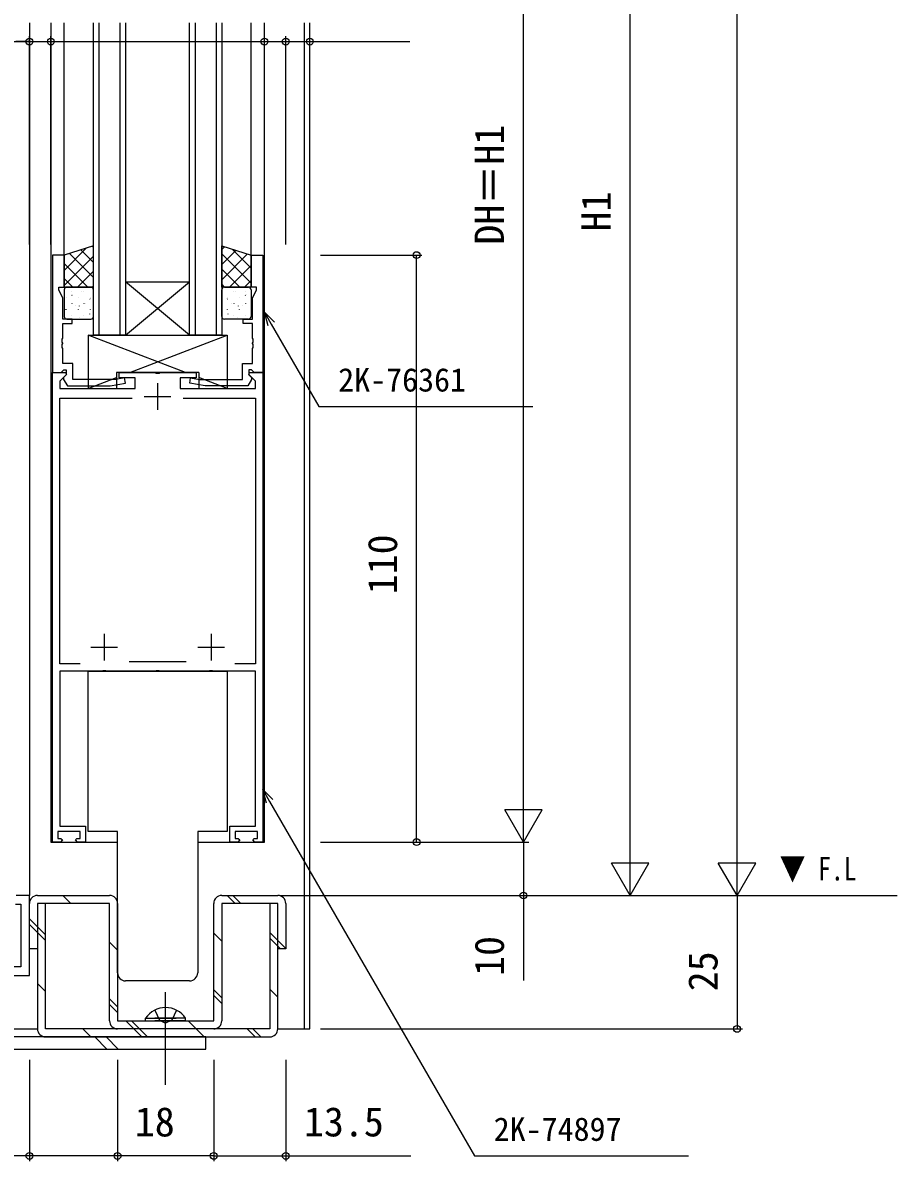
# Model space of a CAD drawing. Units: millimetres, scale not verified. Extents: x -437 to 438, y -681 to 679.
# Drawn here: x -305.5 to -141.7, y -115.5 to 97.8 of the extents above; entities that cross this region are included whole.
import ezdxf
from ezdxf.enums import TextEntityAlignment as Align

# ---------------------------------------------------------------- set-up
doc = ezdxf.new("R2010")
doc.units = ezdxf.units.MM
doc.header["$LTSCALE"] = 4
for name, color, linetype in [('0-1_USER1', 3, 'Continuous'), ('0-2_YKK_11', 7, 'Continuous'), ('0-3_YKK_12', 2, 'Continuous'), ('0-4_YKK_13', 4, 'Continuous'), ('0-6_YKK_D', 6, 'Continuous')]:
    doc.layers.add(name, color=color, linetype=linetype)
doc.styles.add('ＭＳ ゴシック', font='')
doc.styles.get('ＭＳ ゴシック').set_extended_font_data('MS Gothic')

msp = doc.modelspace()

# ---------------------------------------------------------------- linework, layer by layer
at = {"layer": '0-2_YKK_11'}
for p, q in [((-280.2, 30.3), (-280.2, 25.3)), ((-282.7, 27.8), (-277.7, 27.8)), ((-290.2, -16.7), (-290.2, -21.7)), ((-270.2, -16.7), (-270.2, -21.7)), ((-292.7, -19.2), (-287.7, -19.2)), ((-272.7, -19.2), (-267.7, -19.2)), ((-274.849, -21.9), (-285.551, -21.9))]:
    msp.add_line(p, q, dxfattribs=at)
for points in [[(-299.9, 54.3), (-299.9, 32.3), (-298.27, 32.3), (-297.97, 32.6), (-297.77, 32.8), (-297.3, 32.8), (-297.3, 31.85), (-297.8, 31.35), (-297.8, 31.012), (-297.1, 29.8), (-289.092, 29.8), (-286.213, 30.308), (-286.387, 31.292), (-288.045, 31), (-296.1, 31), (-296.1, 34), (-297.97, 34), (-297.97, 36.792), (-298.09, 36.975), (-298.09, 37.525), (-297.97, 37.708), (-297.97, 37.792), (-298.09, 37.975), (-298.09, 38.525), (-297.97, 38.708), (-297.97, 41.5), (-296.2, 41.5), (-296.2, 42.3), (-297.97, 42.3), (-297.97, 46.235), (-298.7, 47.8), (-298.7, 48.3), (-297.7, 48.3), (-297.7, 54.3)], [(-260.5, 54.3), (-260.5, 32.3), (-262.13, 32.3), (-262.43, 32.6), (-262.63, 32.8), (-263.1, 32.8), (-263.1, 31.85), (-262.6, 31.35), (-262.6, 31.012), (-263.3, 29.8), (-271.308, 29.8), (-274.187, 30.308), (-274.013, 31.292), (-272.355, 31), (-264.3, 31), (-264.3, 34), (-262.43, 34), (-262.43, 36.792), (-262.31, 36.975), (-262.31, 37.525), (-262.43, 37.708), (-262.43, 37.792), (-262.31, 37.975), (-262.31, 38.525), (-262.43, 38.708), (-262.43, 41.5), (-264.2, 41.5), (-264.2, 42.3), (-262.43, 42.3), (-262.43, 46.235), (-261.7, 47.8), (-261.7, 48.3), (-262.7, 48.3), (-262.7, 54.3)]]:
    msp.add_lwpolyline(points, close=True, dxfattribs=at)
for points in [[(-298.3, -55), (-298, -55.3), (-298.4, -55.7), (-299.9, -55.7), (-299.9, 32.3), (-297.424, 32.3), (-297.264, 31.912), (-298.5, 30.676), (-298.5, 29.3), (-284.4, 29.3), (-284.4, 31.3), (-287.4, 31.3), (-287.4, 32.3), (-280.658, 32.3), (-280.475, 32.18), (-279.925, 32.18), (-279.742, 32.3), (-273, 32.3), (-273, 31.3), (-276, 31.3), (-276, 29.3), (-261.9, 29.3), (-261.9, 30.676), (-263.136, 31.912), (-262.976, 32.3), (-260.5, 32.3)], [(-260.5, 32.3), (-260.5, -55.7), (-262, -55.7), (-262.4, -55.3), (-262.1, -55), (-261.5, -55), (-261.5, -53.7), (-265.7, -53.7), (-265.7, -55), (-265.1, -55), (-264.8, -55.3), (-265.2, -55.7), (-266.7, -55.7), (-266.7, -52.7), (-261.9, -52.7), (-261.9, -23.7), (-269.742, -23.7), (-269.925, -23.58), (-270.475, -23.58), (-270.658, -23.7), (-279.742, -23.7), (-279.925, -23.58), (-280.475, -23.58), (-280.658, -23.7), (-289.742, -23.7), (-289.925, -23.58), (-290.475, -23.58), (-290.658, -23.7), (-298.5, -23.7), (-298.5, -52.7), (-293.7, -52.7), (-293.7, -55.7), (-295.2, -55.7), (-295.6, -55.3), (-295.3, -55), (-294.7, -55), (-294.7, -53.7), (-298.9, -53.7), (-298.9, -55), (-298.3, -55)], [(-294.682, -22.3), (-298.5, -22.3), (-298.5, 27.5), (-284.976, 27.5)], [(-275.424, 27.5), (-261.9, 27.5), (-261.9, -22.3), (-265.718, -22.3)], [(-306.83, -67.33), (-305.83, -67.33), (-305.83, -79.07), (-315.609, -79.07), (-316.7, -79.7), (-316.7, -80.7), (-310.158, -80.7), (-309.975, -80.58), (-309.425, -80.58), (-309.242, -80.7), (-309.158, -80.7), (-308.975, -80.58), (-308.425, -80.58), (-308.242, -80.7), (-304.2, -80.7), (-304.2, -65.7), (-306.7, -65.7)]]:
    msp.add_lwpolyline(points, dxfattribs=at)
at = {"layer": '0-3_YKK_12'}
for p, q in [((-304.2, 97.8), (-304.2, -65.7)), ((-300.2, 97.8), (-300.2, -55.7)), ((-297.7, 54.3), (-297.7, 97.8)), ((-292.2, 39.3), (-292.2, 97.8)), ((-291.2, 97.8), (-291.2, 39.3)), ((-287.2, 39.3), (-287.2, 97.8)), ((-286.2, 97.8), (-286.2, 39.3)), ((-274.2, 39.3), (-274.2, 97.8)), ((-273.2, 97.8), (-273.2, 39.3)), ((-269.2, 39.3), (-269.2, 97.8)), ((-268.2, 97.8), (-268.2, 39.3)), ((-262.7, 54.3), (-262.7, 97.8)), ((-260.2, -55.7), (-260.2, 97.8)), ((-286.2, 49.3), (-274.2, 49.3)), ((-286.2, 39.3), (-274.2, 49.3)), ((-274.2, 39.3), (-286.2, 49.3)), ((-286.2, 39.3), (-292.2, 39.3)), ((-286.2, 39.3), (-274.2, 39.3)), ((-268.2, 39.3), (-274.2, 39.3)), ((-268.2, 39.3), (-274.2, 39.3)), ((-300.2, -55.7), (-287.7, -55.7)), ((-272.7, -55.7), (-260.2, -55.7)), ((-257.2, -65.7), (-141.7, -65.7)), ((-316.7, -90.7), (-302.7, -90.7))]:
    msp.add_line(p, q, dxfattribs=at)
for points in [[(-257.7, -90.7), (-251.7, -90.7), (-251.7, -65.7), (-251.7, 97.8)], [(-252.7, -90.7), (-252.7, -65.7), (-252.7, 97.8)]]:
    msp.add_lwpolyline(points, dxfattribs=at)
at = {"layer": '0-4_YKK_13'}
for p, q in [((-297.7, 51.436), (-293.555, 55.581)), ((-292.403, 55.937), (-292.2, 55.734)), ((-267.691, 55.843), (-268.2, 55.334)), ((-297.7, 54.265), (-297.649, 54.316)), ((-297.7, 48.608), (-292.2, 54.108)), ((-296.724, 54.602), (-292.2, 50.077)), ((-294.564, 55.269), (-292.2, 52.906)), ((-265.531, 55.175), (-268.2, 52.506)), ((-262.7, 49.008), (-268.2, 54.508)), ((-263.37, 54.507), (-268.2, 49.677)), ((-262.7, 51.836), (-266.266, 55.402)), ((-297.7, 52.749), (-293.251, 48.3)), ((-295.18, 48.3), (-292.2, 51.28)), ((-264.82, 48.3), (-268.2, 51.68)), ((-262.7, 52.349), (-266.749, 48.3)), ((-297.7, 49.92), (-296.08, 48.3)), ((-262.7, 49.52), (-263.92, 48.3)), ((-297.7, 47.8), (-297.7, 42.8)), ((-292.7, 48.3), (-297.2, 48.3)), ((-296.283, 47.567), (-296.283, 47.53)), ((-294.432, 47.41), (-294.429, 47.403)), ((-294.041, 47.567), (-294.041, 47.53)), ((-292.56, 48.142), (-292.558, 48.135)), ((-292.351, 48.3), (-292.2, 48.451)), ((-292.2, 42.8), (-292.2, 47.8)), ((-267.649, 48.3), (-268.2, 48.851)), ((-268.2, 42.8), (-268.2, 47.8)), ((-267.7, 48.3), (-263.2, 48.3)), ((-267.44, 48.142), (-267.442, 48.135)), ((-265.959, 47.567), (-265.959, 47.53)), ((-265.568, 47.41), (-265.571, 47.403)), ((-263.717, 47.567), (-263.717, 47.53)), ((-262.7, 47.8), (-262.7, 42.8)), ((-297.314, 46.356), (-297.314, 46.319)), ((-296.391, 46.925), (-296.388, 46.918)), ((-296.283, 45.287), (-296.283, 45.25)), ((-296.247, 46.779), (-296.205, 46.716)), ((-295.662, 44.868), (-295.66, 44.861)), ((-295.072, 46.356), (-295.072, 46.319)), ((-294.041, 45.287), (-294.041, 45.25)), ((-293.691, 45.317), (-293.688, 45.31)), ((-292.869, 46.115), (-292.828, 46.053)), ((-292.829, 46.356), (-292.829, 46.319)), ((-267.131, 46.115), (-267.172, 46.053)), ((-267.171, 46.356), (-267.171, 46.319)), ((-266.309, 45.317), (-266.312, 45.31)), ((-265.959, 45.287), (-265.959, 45.25)), ((-264.928, 46.356), (-264.928, 46.319)), ((-264.338, 44.868), (-264.34, 44.861)), ((-263.753, 46.779), (-263.795, 46.716)), ((-263.717, 45.287), (-263.717, 45.25)), ((-263.609, 46.925), (-263.612, 46.918)), ((-297.534, 44.136), (-297.531, 44.129)), ((-297.314, 44.076), (-297.314, 44.039)), ((-296.283, 43.007), (-296.283, 42.97)), ((-295.072, 44.076), (-295.072, 44.039)), ((-294.912, 44.762), (-294.87, 44.699)), ((-294.041, 43.007), (-294.041, 42.97)), ((-292.962, 43.26), (-292.96, 43.253)), ((-292.829, 44.076), (-292.829, 44.039)), ((-267.171, 44.076), (-267.171, 44.039)), ((-267.038, 43.26), (-267.04, 43.253)), ((-265.959, 43.007), (-265.959, 42.97)), ((-265.088, 44.762), (-265.13, 44.699)), ((-264.928, 44.076), (-264.928, 44.039)), ((-263.717, 43.007), (-263.717, 42.97)), ((-297.2, 42.3), (-292.7, 42.3)), ((-294.834, 42.528), (-294.831, 42.521)), ((-263.2, 42.3), (-267.7, 42.3)), ((-265.166, 42.528), (-265.169, 42.521)), ((-293.2, 39.299), (-293.2, 29.3)), ((-275, 32.3), (-293.2, 39.299)), ((-285.4, 32.3), (-267.2, 39.299)), ((-287.9, 32.3), (-287.9, 29.3)), ((-272.5, 32.3), (-287.9, 32.3)), ((-272.5, 32.3), (-272.5, 29.3)), ((-293.2, 29.3), (-287.9, 31.338)), ((-267.2, 29.3), (-272.5, 31.338)), ((-293.2, 29.3), (-287.9, 29.3)), ((-272.5, 29.3), (-267.2, 29.3)), ((-289.7, -23.7), (-270.7, -23.7)), ((-270.7, -23.7), (-267.2, -23.7)), ((-289.7, -53.7), (-293.2, -53.7)), ((-287.7, -53.7), (-289.7, -53.7)), ((-287.7, -80.2), (-287.7, -53.7)), ((-270.7, -53.7), (-272.7, -53.7)), ((-272.7, -53.7), (-272.7, -80.2)), ((-302.7, -65.7), (-289.2, -65.7)), ((-296.463, -67.2), (-297.963, -65.7)), ((-268.2, -65.7), (-257.7, -65.7)), ((-265.703, -67.2), (-267.203, -65.7)), ((-264.643, -67.2), (-266.143, -65.7)), ((-302.7, -67.2), (-302.7, -90.7)), ((-302.7, -71.569), (-304.2, -70.069)), ((-302.7, -72.63), (-304.2, -71.13)), ((-301.2, -73.069), (-302.7, -71.569)), ((-301.2, -74.13), (-302.7, -72.63)), ((-287.7, -75.963), (-289.2, -74.463)), ((-268.2, -74.249), (-269.7, -72.749)), ((-257.7, -74.143), (-259.2, -72.643)), ((-257.7, -75.203), (-259.2, -73.703)), ((-256.2, -75.643), (-257.7, -74.143)), ((-257.203, -75.7), (-257.7, -75.203)), ((-301.2, -83.676), (-302.7, -82.176)), ((-284.2, -81.7), (-286.2, -81.7)), ((-276.2, -81.7), (-284.2, -81.7)), ((-274.2, -81.7), (-276.2, -81.7)), ((-287.7, -86.569), (-289.2, -85.069)), ((-278.7, -101.209), (-278.7, -83.825)), ((-268.2, -84.856), (-269.7, -83.356)), ((-268.2, -85.917), (-269.7, -84.417)), ((-257.7, -84.749), (-259.2, -83.249)), ((-287.7, -87.63), (-289.2, -86.13)), ((-284.63, -90.7), (-286.13, -89.2)), ((-283.569, -90.7), (-285.069, -89.2)), ((-282.45, -88.691), (-276.7, -88.691)), ((-282.45, -89.2), (-282.45, -88.691)), ((-282.45, -89.2), (-276.7, -89.2)), ((-274.95, -88.691), (-280.7, -88.691)), ((-274.95, -89.2), (-280.7, -89.2)), ((-274.95, -89.2), (-274.95, -88.691)), ((-272.963, -90.7), (-274.463, -89.2)), ((-292.676, -92.2), (-294.176, -90.7)), ((-269.7, -90.7), (-287.7, -90.7)), ((-283.13, -92.2), (-284.63, -90.7)), ((-282.069, -92.2), (-283.569, -90.7)), ((-271.463, -92.2), (-272.963, -90.7)), ((-261.917, -92.2), (-263.417, -90.7)), ((-260.856, -92.2), (-262.356, -90.7)), ((-301.2, -92.2), (-259.2, -92.2)), ((-289.681, -94.5), (-291.981, -92.2)), ((-287.558, -94.5), (-289.858, -92.2))]:
    msp.add_line(p, q, dxfattribs=at)
for points in [[(-297.7, 54.3), (-297.7, 48.3), (-292.2, 48.3), (-292.2, 56)], [(-262.7, 54.3), (-262.7, 48.3), (-268.2, 48.3), (-268.2, 56)]]:
    msp.add_lwpolyline(points, close=True, dxfattribs=at)
for points in [[(-293.2, 39.299), (-267.2, 39.299), (-267.2, 29.3)], [(-293.2, -53.7), (-293.2, -23.7), (-289.7, -23.7)], [(-267.2, -23.7), (-267.2, -53.7), (-270.7, -53.7)], [(-316.7, -94.5), (-271.2, -94.5), (-271.2, -92.2), (-316.7, -92.2), (-316.7, -58)], [(-302.7, -75.7), (-304.2, -75.7), (-304.2, -67.2)], [(-289.2, -89.2), (-289.2, -67.2), (-302.7, -67.2), (-302.7, -75.7)], [(-257.7, -90.7), (-257.7, -67.2), (-259.2, -67.2), (-259.2, -90.7), (-301.2, -90.7), (-301.2, -67.2), (-302.7, -67.2)], [(-287.7, -67.2), (-287.7, -89.2), (-269.7, -89.2), (-269.7, -67.2)], [(-256.2, -67.2), (-256.2, -75.7), (-257.7, -75.7), (-257.7, -67.2), (-268.2, -67.2), (-268.2, -89.2)], [(-280.75, -87.191), (-279.845, -89.046), (-278.7, -89.655)], [(-276.65, -87.191), (-277.555, -89.046), (-278.7, -89.655)]]:
    msp.add_lwpolyline(points, dxfattribs=at)
for centre, radius, start, end in [((-297.2, 47.8), 0.5, 90, 180), ((-292.7, 47.8), 0.5, 0, 90), ((-267.7, 47.8), 0.5, 90, 180), ((-263.2, 47.8), 0.5, 0, 90), ((-297.2, 42.8), 0.5, 180, 270), ((-292.7, 42.8), 0.5, 270, 0), ((-267.7, 42.8), 0.5, 180, 270), ((-263.2, 42.8), 0.5, 270, 0), ((-302.7, -67.2), 1.5, 90, 180), ((-289.2, -67.2), 1.5, 0, 90), ((-268.2, -67.2), 1.5, 90, 180), ((-257.7, -67.2), 1.5, 0, 90), ((-286.2, -80.2), 1.5, 180, 270), ((-274.2, -80.2), 1.5, 270, 0), ((-278.7, -91.227), 4.527, 34.06671, 145.93329), ((-287.7, -89.2), 1.5, 180, 270), ((-269.7, -89.2), 1.5, 270, 0), ((-301.2, -90.7), 1.5, 180, 270), ((-259.2, -90.7), 1.5, 270, 0)]:
    msp.add_arc(centre, radius, start, end, dxfattribs=at)
at = {"layer": '0-6_YKK_D'}
for p, q in [((-171.7, -58.7), (-171.7, 497.3)), ((-211.7, -48.7), (-211.7, 197.3)), ((-191.7, -58.7), (-191.7, 187.3)), ((-351.7, 94.3), (-304.2, 94.3)), ((-304.2, 94.3), (-306.75, 94.3)), ((-304.2, 56.3), (-304.2, 95.3)), ((-304.2, 94.3), (-300.2, 94.3)), ((-300.2, 56.3), (-300.2, 95.3)), ((-300.2, 56.3), (-300.2, 95.3)), ((-300.2, 94.3), (-297.65, 94.3)), ((-300.2, 94.3), (-260.2, 94.3)), ((-260.2, 56.3), (-260.2, 95.3)), ((-260.2, 56.3), (-260.2, 95.3)), ((-260.2, 94.3), (-256.2, 94.3)), ((-256.2, 56.3), (-256.2, 95.3)), ((-256.2, 56.3), (-256.2, 95.3)), ((-251.7, 56.3), (-251.7, 95.3)), ((-249.7, 54.3), (-230.7, 54.3)), ((-231.7, -55.7), (-231.7, 54.3)), ((-211.7, -55.7), (-211.7, -43.576)), ((-211.7, -55.7), (-215.2, -49.638)), ((-208.2, -49.638), (-215.2, -49.638)), ((-211.7, -55.7), (-208.2, -49.638)), ((-191.7, -65.7), (-191.7, -53.576)), ((-171.7, -65.7), (-171.7, -53.576)), ((-249.7, -55.7), (-210.7, -55.7)), ((-249.7, -55.7), (-230.7, -55.7)), ((-249.7, -55.7), (-210.7, -55.7)), ((-191.7, -65.7), (-195.2, -59.638)), ((-188.2, -59.638), (-195.2, -59.638)), ((-191.7, -65.7), (-188.2, -59.638)), ((-171.7, -65.7), (-175.2, -59.638)), ((-168.2, -59.638), (-175.2, -59.638)), ((-171.7, -65.7), (-168.2, -59.638)), ((-171.7, -65.7), (-171.7, -90.7)), ((-249.7, -90.7), (-170.7, -90.7)), ((-304.201, -96.5), (-304.201, -115.5)), ((-287.701, -96.5), (-287.701, -115.5)), ((-287.701, -96.5), (-287.701, -115.5)), ((-269.701, -96.5), (-269.701, -115.5)), ((-269.701, -96.5), (-269.701, -115.5)), ((-256.2, -96.5), (-256.2, -115.5)), ((-269.701, -114.5), (-287.701, -114.5))]:
    msp.add_line(p, q, dxfattribs=at)
for points in [[(-256.2, 94.3), (-251.7, 94.3), (-232.963, 94.3)], [(-259.517, 41.033), (-260.2, 43.583), (-258.333, 41.716)], [(-260.2, 43.583), (-258.925, 41.374), (-249.994, 25.905), (-209.915, 25.905)], [(-259.817, -48.414), (-260.5, -45.864), (-258.633, -47.731)], [(-260.5, -45.864), (-259.225, -48.073), (-220.873, -114.5), (-180.794, -114.5)], [(-211.7, -55.7), (-211.7, -65.7), (-211.7, -81.625)], [(-287.701, -114.5), (-304.201, -114.5), (-327.626, -114.5)], [(-269.701, -114.5), (-256.2, -114.5), (-232.775, -114.5)]]:
    msp.add_lwpolyline(points, dxfattribs=at)
for centre in [(-304.2, 94.3), (-304.2, 94.3), (-300.2, 94.3), (-300.2, 94.3), (-260.2, 94.3), (-260.2, 94.3), (-256.2, 94.3), (-256.2, 94.3), (-251.7, 94.3), (-231.7, 54.3), (-231.7, -55.7), (-211.7, -65.7), (-171.7, -90.7), (-304.201, -114.5), (-287.701, -114.5), (-287.701, -114.5), (-269.701, -114.5), (-269.701, -114.5), (-256.2, -114.5)]:
    msp.add_circle(centre, 0.637, dxfattribs=at)

# ---------------------------------------------------------------- texts
at = {"layer": '0-1_USER1', "style": 'ＭＳ ゴシック', "width": 0.8}
msp.add_text('▼ F.L', height=4.399, dxfattribs=at).set_placement((-163.7, -64.2), align=Align.BOTTOM_LEFT)
at = {"layer": '0-6_YKK_D', "style": 'ＭＳ ゴシック'}
for s, p in [('DH＝H1', (-213.7, 56.253)), ('H1', (-193.7, 58.718)), ('110', (-233.7, -9.265)), ('10', (-213.7, -80.776)), ('25', (-173.7, -83.655))]:
    msp.add_text(s, height=5.499, rotation=90, dxfattribs=at).set_placement(p, align=Align.BOTTOM_LEFT)
for s, height, p in [('2K-76361', 4.399, (-246.387, 27.405)), ('18', 5.499, (-284.475, -112.5)), ('13.5', 5.499, (-252.801, -112.5)), ('2K-74897', 4.399, (-217.266, -113))]:
    msp.add_text(s, height=height, dxfattribs=at).set_placement(p, align=Align.BOTTOM_LEFT)

doc.saveas('drawing.dxf')
